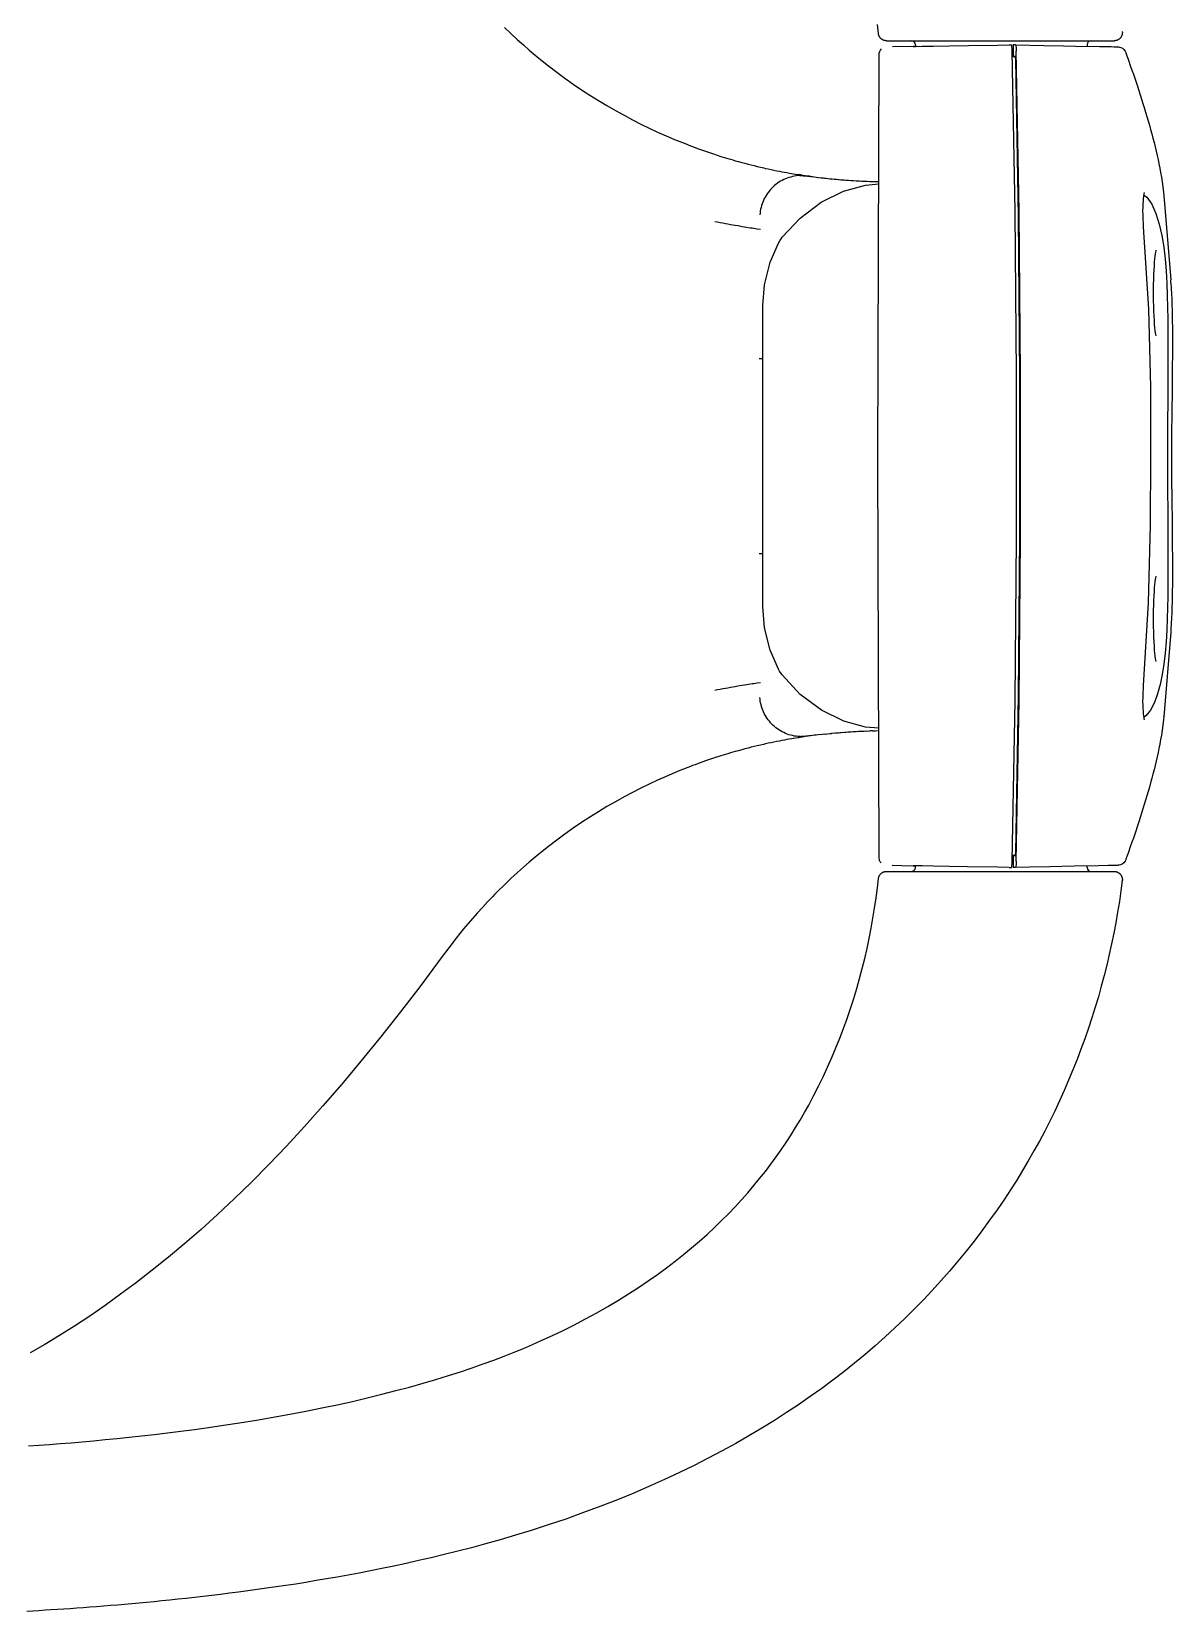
# Model space of a CAD drawing. Header units: millimetres. Extents: x 0 to 181737, y 0 to 59400.
# Drawn here: x 115089.5 to 115229.6, y 31065.6 to 31259.6 of the extents above; entities that cross this region are included whole.
import ezdxf

# ---------------------------------------------------------------- set-up
doc = ezdxf.new("R2010")
doc.units = ezdxf.units.MM
doc.header["$LTSCALE"] = 0.2
doc.layers.add('A_建築（什器）', color=8, linetype='Continuous')

msp = doc.modelspace()

# ---------------------------------------------------------------- linework, layer by layer
at = {"layer": 'A_建築（什器）'}
for p, q in [((115147.58, 31260.13), (115148.39, 31259.37)), ((115148.39, 31259.37), (115149.2, 31258.62)), ((115193.53, 31259.37), (115193.4, 31260.5)), ((115193.53, 31259.32), (115193.53, 31259.37)), ((115193.54, 31259.27), (115193.53, 31259.32)), ((115193.56, 31259.22), (115193.54, 31259.27)), ((115193.57, 31259.17), (115193.56, 31259.22)), ((115193.59, 31259.12), (115193.57, 31259.17)), ((115193.61, 31259.08), (115193.59, 31259.12)), ((115193.63, 31259.03), (115193.61, 31259.08)), ((115193.66, 31258.98), (115193.63, 31259.03)), ((115193.69, 31258.94), (115193.66, 31258.98)), ((115193.72, 31258.9), (115193.69, 31258.94)), ((115193.75, 31258.86), (115193.72, 31258.9)), ((115193.78, 31258.82), (115193.75, 31258.86)), ((115193.82, 31258.78), (115193.78, 31258.82)), ((115193.86, 31258.75), (115193.82, 31258.78)), ((115193.9, 31258.71), (115193.86, 31258.75)), ((115193.94, 31258.68), (115193.9, 31258.71)), ((115223.12, 31258.72), (115223.08, 31258.69)), ((115223.16, 31258.75), (115223.12, 31258.72)), ((115223.2, 31258.79), (115223.16, 31258.75)), ((115223.23, 31258.83), (115223.2, 31258.79)), ((115223.27, 31258.87), (115223.23, 31258.83)), ((115223.3, 31258.91), (115223.27, 31258.87)), ((115223.33, 31258.95), (115223.3, 31258.91)), ((115223.36, 31259), (115223.33, 31258.95)), ((115223.38, 31259.05), (115223.36, 31259)), ((115223.4, 31259.09), (115223.38, 31259.05)), ((115223.42, 31259.14), (115223.4, 31259.09)), ((115223.44, 31259.19), (115223.42, 31259.14)), ((115223.45, 31259.24), (115223.44, 31259.19)), ((115223.47, 31259.29), (115223.45, 31259.24)), ((115223.48, 31259.34), (115223.47, 31259.29)), ((115223.48, 31259.62), (115223.48, 31259.61)), ((115223.48, 31259.61), (115223.49, 31259.55)), ((115223.49, 31259.45), (115223.48, 31259.4)), ((115223.48, 31259.4), (115223.48, 31259.34)), ((115223.49, 31259.55), (115223.49, 31259.5)), ((115223.49, 31259.5), (115223.49, 31259.45)), ((115149.2, 31258.62), (115149.92, 31257.98)), ((115149.92, 31257.98), (115150.64, 31257.35)), ((115150.64, 31257.35), (115151.37, 31256.73)), ((115193.61, 31256.79), (115193.63, 31256.98)), ((115193.61, 31256.55), (115193.61, 31256.79)), ((115193.63, 31256.98), (115193.69, 31257.18)), ((115193.69, 31257.18), (115193.79, 31257.35)), ((115193.79, 31257.35), (115193.91, 31257.49)), ((115193.98, 31258.65), (115193.94, 31258.68)), ((115194.02, 31258.63), (115193.98, 31258.65)), ((115194.07, 31258.6), (115194.02, 31258.63)), ((115194.12, 31258.58), (115194.07, 31258.6)), ((115194.16, 31258.56), (115194.12, 31258.58)), ((115194.21, 31258.54), (115194.16, 31258.56)), ((115194.26, 31258.53), (115194.21, 31258.54)), ((115194.31, 31258.52), (115194.26, 31258.53)), ((115194.36, 31258.51), (115194.31, 31258.52)), ((115194.42, 31258.5), (115194.36, 31258.51)), ((115194.47, 31258.5), (115194.42, 31258.5)), ((115194.52, 31258.49), (115194.47, 31258.5)), ((115194.52, 31258.49), (115222.49, 31258.49)), ((115195.26, 31257.77), (115198.08, 31257.83)), ((115197.82, 31257.81), (115197.81, 31257.81)), ((115197.81, 31257.81), (115198.08, 31257.81)), ((115198.09, 31257.81), (115197.82, 31257.81)), ((115198.08, 31257.99), (115198.08, 31257.81)), ((115198.08, 31257.81), (115198.9, 31257.82)), ((115198.9, 31257.82), (115200.3, 31257.84)), ((115200.3, 31257.84), (115202.2, 31257.87)), ((115202.2, 31257.87), (115204.6, 31257.91)), ((115204.6, 31257.91), (115208.16, 31257.97)), ((115208.16, 31257.97), (115209.57, 31257.99)), ((115209.57, 31257.99), (115209.88, 31257.99)), ((115209.91, 31257.94), (115209.88, 31257.99)), ((115209.93, 31257.78), (115209.91, 31257.94)), ((115209.95, 31257.53), (115209.93, 31257.78)), ((115209.96, 31257.23), (115209.95, 31257.53)), ((115210.31, 31237.53), (115209.96, 31257.23)), ((115210.07, 31257.98), (115210.07, 31256.57)), ((115210.37, 31257.98), (115210.07, 31257.98)), ((115210.37, 31257.98), (115210.41, 31257.89)), ((115210.37, 31257.98), (115213.85, 31257.92)), ((115210.41, 31257.89), (115210.44, 31257.62)), ((115210.44, 31257.62), (115210.46, 31257.22)), ((115210.8, 31237.52), (115210.46, 31257.22)), ((115213.85, 31257.92), (115216.27, 31257.88)), ((115216.27, 31257.88), (115217.74, 31257.85)), ((115217.74, 31257.85), (115220.67, 31257.8)), ((115219.15, 31257.99), (115219.15, 31257.83)), ((115220.67, 31257.8), (115221.52, 31257.78)), ((115221.52, 31257.78), (115222.1, 31257.77)), ((115222.1, 31257.77), (115222.43, 31257.76)), ((115222.43, 31257.76), (115222.69, 31257.75)), ((115222.54, 31258.5), (115222.49, 31258.49)), ((115222.59, 31258.5), (115222.54, 31258.5)), ((115222.64, 31258.51), (115222.59, 31258.5)), ((115222.7, 31258.52), (115222.64, 31258.51)), ((115222.69, 31257.75), (115222.88, 31257.75)), ((115222.75, 31258.53), (115222.7, 31258.52)), ((115222.8, 31258.54), (115222.75, 31258.53)), ((115222.85, 31258.56), (115222.8, 31258.54)), ((115222.9, 31258.58), (115222.85, 31258.56)), ((115222.9, 31257.75), (115222.88, 31257.75)), ((115222.94, 31258.6), (115222.9, 31258.58)), ((115222.9, 31257.75), (115222.93, 31257.74)), ((115222.93, 31257.74), (115222.95, 31257.74)), ((115222.99, 31258.63), (115222.94, 31258.6)), ((115222.95, 31257.74), (115222.98, 31257.74)), ((115222.98, 31257.74), (115223.02, 31257.74)), ((115223.03, 31258.66), (115222.99, 31258.63)), ((115223.02, 31257.74), (115223.13, 31257.72)), ((115223.08, 31258.69), (115223.03, 31258.66)), ((115223.13, 31257.72), (115223.3, 31257.67)), ((115223.3, 31257.67), (115223.49, 31257.57)), ((115223.49, 31257.57), (115223.68, 31257.42)), ((115223.68, 31257.42), (115223.83, 31257.22)), ((115223.83, 31257.22), (115223.9, 31257.06)), ((115223.9, 31257.06), (115223.93, 31257)), ((115223.93, 31257), (115224.05, 31256.65)), ((115151.37, 31256.73), (115151.58, 31256.56)), ((115151.58, 31256.56), (115151.8, 31256.37)), ((115151.8, 31256.37), (115152.02, 31256.2)), ((115152.02, 31256.2), (115153.01, 31255.41)), ((115153.01, 31255.41), (115154.01, 31254.65)), ((115193.53, 31232.47), (115193.61, 31256.56)), ((115210.31, 31256.52), (115209.97, 31256.53)), ((115210.31, 31256.57), (115210.07, 31256.57)), ((115210.31, 31256.57), (115210.33, 31256.52)), ((115210.33, 31256.52), (115210.34, 31256.39)), ((115210.34, 31256.39), (115210.35, 31256.19)), ((115210.35, 31256.19), (115210.69, 31236.89)), ((115224.05, 31256.65), (115224.2, 31256.24)), ((115224.2, 31256.24), (115224.51, 31255.35)), ((115224.51, 31255.35), (115224.67, 31254.89)), ((115224.67, 31254.89), (115224.84, 31254.41)), ((115154.01, 31254.65), (115155.02, 31253.9)), ((115155.02, 31253.9), (115156.04, 31253.18)), ((115156.04, 31253.18), (115157.06, 31252.48)), ((115224.84, 31254.41), (115225.01, 31253.92)), ((115225.01, 31253.92), (115225.18, 31253.41)), ((115225.18, 31253.41), (115225.35, 31252.9)), ((115225.35, 31252.9), (115225.52, 31252.39)), ((115157.06, 31252.48), (115158.09, 31251.81)), ((115158.09, 31251.81), (115159.13, 31251.16)), ((115159.13, 31251.16), (115160.17, 31250.53)), ((115225.52, 31252.39), (115225.68, 31251.86)), ((115225.68, 31251.86), (115225.85, 31251.34)), ((115225.85, 31251.34), (115226.02, 31250.81)), ((115160.17, 31250.53), (115161.22, 31249.93)), ((115161.22, 31249.93), (115162.28, 31249.34)), ((115162.28, 31249.34), (115163.33, 31248.78)), ((115226.02, 31250.81), (115226.18, 31250.28)), ((115226.18, 31250.28), (115226.34, 31249.74)), ((115226.34, 31249.74), (115226.5, 31249.21)), ((115226.5, 31249.21), (115226.66, 31248.67)), ((115163.33, 31248.78), (115164.35, 31248.27)), ((115164.35, 31248.27), (115165.38, 31247.76)), ((115165.38, 31247.76), (115166.41, 31247.28)), ((115166.41, 31247.28), (115167.44, 31246.82)), ((115226.66, 31248.67), (115226.81, 31248.13)), ((115226.81, 31248.13), (115226.96, 31247.6)), ((115226.96, 31247.6), (115227.11, 31247.07)), ((115227.11, 31247.07), (115227.25, 31246.53)), ((115167.44, 31246.82), (115168.47, 31246.38)), ((115168.47, 31246.38), (115169.12, 31246.12)), ((115169.12, 31246.12), (115169.77, 31245.86)), ((115169.77, 31245.86), (115170.43, 31245.6)), ((115170.43, 31245.6), (115170.71, 31245.5)), ((115170.71, 31245.5), (115171, 31245.39)), ((115171, 31245.39), (115171.29, 31245.28)), ((115171.29, 31245.28), (115172.3, 31244.92)), ((115227.25, 31246.53), (115227.38, 31246)), ((115227.38, 31246), (115227.51, 31245.47)), ((115227.51, 31245.47), (115227.64, 31244.95)), ((115172.3, 31244.92), (115173.27, 31244.6)), ((115173.27, 31244.6), (115174.17, 31244.3)), ((115174.17, 31244.3), (115175.02, 31244.04)), ((115175.02, 31244.04), (115175.34, 31243.95)), ((115175.34, 31243.95), (115175.65, 31243.86)), ((115175.65, 31243.86), (115175.95, 31243.77)), ((115175.94, 31243.77), (115176.33, 31243.67)), ((115176.33, 31243.67), (115176.73, 31243.56)), ((115176.73, 31243.56), (115177.13, 31243.45)), ((115177.13, 31243.45), (115177.52, 31243.35)), ((115177.52, 31243.35), (115177.9, 31243.25)), ((115177.9, 31243.25), (115178.28, 31243.16)), ((115227.64, 31244.95), (115227.76, 31244.42)), ((115227.76, 31244.42), (115227.87, 31243.91)), ((115227.87, 31243.91), (115227.98, 31243.38)), ((115227.98, 31243.38), (115228.09, 31242.86)), ((115178.28, 31243.16), (115178.65, 31243.07)), ((115178.65, 31243.07), (115179.03, 31242.98)), ((115179.03, 31242.98), (115179.45, 31242.88)), ((115179.45, 31242.88), (115179.67, 31242.83)), ((115179.66, 31242.83), (115179.99, 31242.76)), ((115179.99, 31242.76), (115180.34, 31242.69)), ((115180.34, 31242.69), (115180.69, 31242.61)), ((115180.69, 31242.61), (115181.03, 31242.54)), ((115181.03, 31242.54), (115181.36, 31242.48)), ((115181.5, 31241.24), (115181.31, 31241.12)), ((115181.36, 31242.48), (115181.68, 31242.42)), ((115181.7, 31241.35), (115181.5, 31241.24)), ((115181.68, 31242.42), (115181.99, 31242.36)), ((115181.9, 31241.45), (115181.7, 31241.35)), ((115182.11, 31241.54), (115181.9, 31241.45)), ((115181.99, 31242.36), (115182.29, 31242.3)), ((115182.32, 31241.63), (115182.11, 31241.54)), ((115182.29, 31242.3), (115182.59, 31242.25)), ((115182.53, 31241.7), (115182.32, 31241.63)), ((115182.75, 31241.76), (115182.53, 31241.7)), ((115182.59, 31242.25), (115182.84, 31242.2)), ((115182.97, 31241.82), (115182.75, 31241.76)), ((115182.84, 31242.2), (115183.1, 31242.16)), ((115183.19, 31241.86), (115182.97, 31241.82)), ((115183.1, 31242.16), (115183.35, 31242.12)), ((115183.42, 31241.9), (115183.19, 31241.86)), ((115183.35, 31242.12), (115183.68, 31242.07)), ((115183.64, 31241.93), (115183.42, 31241.9)), ((115183.87, 31241.94), (115183.64, 31241.93)), ((115183.68, 31242.07), (115183.7, 31242.06)), ((115183.79, 31242.05), (115183.7, 31242.06)), ((115183.95, 31242.02), (115183.79, 31242.05)), ((115183.87, 31241.95), (115183.87, 31241.95)), ((115183.88, 31241.95), (115183.87, 31241.95)), ((115183.87, 31241.95), (115183.88, 31241.95)), ((115183.88, 31241.95), (115183.89, 31241.95)), ((115183.89, 31241.95), (115183.9, 31241.95)), ((115183.9, 31241.95), (115183.92, 31241.95)), ((115183.92, 31241.95), (115183.95, 31241.94)), ((115184.15, 31241.99), (115183.93, 31242.02)), ((115183.95, 31241.94), (115183.98, 31241.94)), ((115183.98, 31241.94), (115184.15, 31241.93)), ((115183.98, 31241.94), (115183.99, 31241.94)), ((115184, 31241.94), (115184, 31241.94)), ((115184.13, 31241.99), (115184.38, 31241.95)), ((115184.15, 31241.93), (115184.3, 31241.92)), ((115184.27, 31241.97), (115184.52, 31241.93)), ((115184.3, 31241.92), (115184.46, 31241.9)), ((115184.41, 31241.95), (115184.68, 31241.91)), ((115184.46, 31241.9), (115184.63, 31241.89)), ((115184.88, 31241.88), (115184.55, 31241.92)), ((115184.63, 31241.89), (115184.81, 31241.87)), ((115184.81, 31241.87), (115185, 31241.85)), ((115185.07, 31241.85), (115184.85, 31241.88)), ((115185, 31241.85), (115185.2, 31241.83)), ((115185.2, 31241.83), (115185.03, 31241.85)), ((115185.2, 31241.83), (115185.42, 31241.81)), ((115185.42, 31241.81), (115185.64, 31241.78)), ((115185.64, 31241.78), (115185.88, 31241.75)), ((115185.88, 31241.75), (115186.12, 31241.72)), ((115186.12, 31241.72), (115186.5, 31241.68)), ((115186.49, 31241.68), (115186.79, 31241.65)), ((115186.68, 31241.66), (115186.98, 31241.62)), ((115186.89, 31241.63), (115187.11, 31241.61)), ((115187.11, 31241.61), (115187.33, 31241.58)), ((115187.33, 31241.58), (115187.56, 31241.56)), ((115187.56, 31241.56), (115187.86, 31241.53)), ((115187.78, 31241.54), (115187.79, 31241.54)), ((115187.83, 31241.53), (115188.18, 31241.5)), ((115188.09, 31241.51), (115188.42, 31241.48)), ((115188.36, 31241.48), (115188.68, 31241.45)), ((115188.64, 31241.46), (115189.03, 31241.42)), ((115188.93, 31241.43), (115189.31, 31241.4)), ((115189.22, 31241.41), (115189.59, 31241.38)), ((115189.52, 31241.39), (115189.87, 31241.36)), ((115189.83, 31241.36), (115190.17, 31241.34)), ((115190.14, 31241.34), (115190.47, 31241.32)), ((115190.46, 31241.32), (115190.87, 31241.3)), ((115190.78, 31241.3), (115191.19, 31241.28)), ((115191.11, 31241.28), (115191.5, 31241.26)), ((115191.44, 31241.27), (115191.82, 31241.25)), ((115191.78, 31241.25), (115192.14, 31241.24)), ((115192.12, 31241.24), (115192.47, 31241.23)), ((115228.09, 31242.86), (115228.19, 31242.32)), ((115228.19, 31242.32), (115228.28, 31241.76)), ((115228.28, 31241.76), (115228.38, 31241.17)), ((115179.62, 31239.31), (115179.51, 31239.11)), ((115179.74, 31239.5), (115179.62, 31239.31)), ((115179.86, 31239.7), (115179.74, 31239.5)), ((115179.99, 31239.88), (115179.86, 31239.7)), ((115180.13, 31240.06), (115179.99, 31239.88)), ((115180.28, 31240.23), (115180.13, 31240.06)), ((115180.43, 31240.4), (115180.28, 31240.23)), ((115180.6, 31240.56), (115180.43, 31240.4)), ((115180.77, 31240.71), (115180.6, 31240.56)), ((115180.94, 31240.85), (115180.77, 31240.71)), ((115181.12, 31240.99), (115180.94, 31240.85)), ((115181.31, 31241.12), (115181.12, 31240.99)), ((115186.51, 31238.68), (115189.24, 31240.02)), ((115189.24, 31240.02), (115191.92, 31240.76)), ((115191.92, 31240.76), (115193.56, 31240.91)), ((115192.47, 31241.23), (115192.91, 31241.21)), ((115192.82, 31241.22), (115193.24, 31241.21)), ((115193.17, 31241.21), (115193.56, 31241.2)), ((115193.53, 31241.2), (115193.56, 31241.2)), ((115226.08, 31239.39), (115226.05, 31239.14)), ((115226.11, 31239.59), (115226.08, 31239.39)), ((115226.1, 31239.58), (115226.51, 31239.28)), ((115226.13, 31239.75), (115226.11, 31239.59)), ((115226.16, 31239.84), (115226.13, 31239.75)), ((115226.17, 31239.88), (115226.16, 31239.84)), ((115226.17, 31239.88), (115226.17, 31239.88)), ((115228.38, 31241.17), (115228.46, 31240.54)), ((115228.46, 31240.54), (115228.54, 31239.86)), ((115228.54, 31239.86), (115228.58, 31239.48)), ((115228.58, 31239.48), (115228.59, 31239.45)), ((115228.58, 31239.48), (115229.44, 31229.12)), ((115178.99, 31237.36), (115178.97, 31237.13)), ((115179.02, 31237.59), (115178.99, 31237.36)), ((115179.06, 31237.81), (115179.02, 31237.59)), ((115179.11, 31238.04), (115179.06, 31237.81)), ((115179.18, 31238.26), (115179.11, 31238.04)), ((115179.25, 31238.47), (115179.18, 31238.26)), ((115179.33, 31238.69), (115179.25, 31238.47)), ((115179.42, 31238.9), (115179.33, 31238.69)), ((115179.51, 31239.11), (115179.42, 31238.9)), ((115183.9, 31236.73), (115186.51, 31238.68)), ((115210.48, 31217.52), (115210.31, 31237.53)), ((115210.98, 31217.52), (115210.8, 31237.52)), ((115225.99, 31238.08), (115225.98, 31237.63)), ((115225.98, 31237.63), (115225.99, 31237.13)), ((115226, 31238.48), (115225.99, 31238.08)), ((115226.03, 31238.83), (115226, 31238.48)), ((115226.05, 31239.14), (115226.03, 31238.83)), ((115226.51, 31239.28), (115227.1, 31238.42)), ((115227.1, 31238.42), (115227.61, 31237.28)), ((115173.76, 31236.21), (115173.43, 31236.28)), ((115174.08, 31236.15), (115173.76, 31236.21)), ((115174.41, 31236.08), (115174.08, 31236.15)), ((115174.73, 31236.03), (115174.41, 31236.08)), ((115175.04, 31235.97), (115174.73, 31236.03)), ((115175.35, 31235.91), (115175.04, 31235.97)), ((115175.66, 31235.86), (115175.35, 31235.91)), ((115175.95, 31235.81), (115175.66, 31235.86)), ((115176.24, 31235.75), (115175.95, 31235.81)), ((115176.52, 31235.71), (115176.24, 31235.75)), ((115176.8, 31235.66), (115176.52, 31235.71)), ((115177.06, 31235.62), (115176.8, 31235.66)), ((115177.31, 31235.58), (115177.06, 31235.62)), ((115177.79, 31235.5), (115177.31, 31235.58)), ((115178.01, 31235.47), (115177.79, 31235.5)), ((115178.22, 31235.44), (115178.01, 31235.47)), ((115178.42, 31235.41), (115178.22, 31235.44)), ((115181.71, 31234.36), (115183.9, 31236.73)), ((115210.69, 31236.89), (115210.86, 31217.31)), ((115225.99, 31237.13), (115226, 31236.59)), ((115226, 31236.59), (115226.03, 31236.02)), ((115226.03, 31236.02), (115226.06, 31235.65)), ((115226.06, 31235.65), (115226.69, 31225.52)), ((115227.61, 31237.28), (115228.02, 31235.96)), ((115228.02, 31235.96), (115228.33, 31234.58)), ((115178.6, 31235.38), (115178.42, 31235.41)), ((115179.03, 31235.32), (115178.6, 31235.38)), ((115180.22, 31231.29), (115181.26, 31233.66)), ((115181.26, 31233.66), (115181.41, 31233.92)), ((115181.41, 31233.92), (115181.57, 31234.17)), ((115181.57, 31234.17), (115181.71, 31234.36)), ((115181.71, 31234.36), (115181.71, 31234.36)), ((115228.33, 31234.58), (115228.57, 31233.16)), ((115193.47, 31207.34), (115193.53, 31232.47)), ((115227.45, 31231.71), (115227.41, 31231.3)), ((115227.49, 31232.05), (115227.45, 31231.71)), ((115227.52, 31232.34), (115227.49, 31232.05)), ((115227.56, 31232.55), (115227.52, 31232.34)), ((115227.59, 31232.7), (115227.56, 31232.55)), ((115227.61, 31232.77), (115227.59, 31232.7)), ((115228.57, 31233.16), (115228.74, 31231.7)), ((115228.74, 31231.7), (115228.87, 31230.21)), ((115179.54, 31228.54), (115180.22, 31231.29)), ((115227.32, 31229.78), (115227.3, 31229.18)), ((115227.35, 31230.34), (115227.32, 31229.78)), ((115227.38, 31230.85), (115227.35, 31230.34)), ((115227.41, 31231.3), (115227.38, 31230.85)), ((115228.87, 31230.21), (115228.95, 31228.71)), ((115179.34, 31225.98), (115179.54, 31228.54)), ((115227.29, 31228.56), (115227.28, 31227.91)), ((115227.28, 31227.91), (115227.28, 31227.24)), ((115227.3, 31229.18), (115227.29, 31228.56)), ((115228.95, 31228.71), (115229.01, 31227.21)), ((115229.46, 31228.71), (115229.44, 31229.12)), ((115229.46, 31228.71), (115229.56, 31226.75)), ((115179.34, 31189.01), (115179.34, 31225.98)), ((115227.28, 31227.24), (115227.29, 31226.57)), ((115227.29, 31226.57), (115227.3, 31225.92)), ((115227.3, 31225.92), (115227.32, 31225.29)), ((115229.01, 31227.21), (115229.04, 31225.76)), ((115229.04, 31225.76), (115229.06, 31224.36)), ((115229.56, 31226.75), (115229.62, 31224.72)), ((115226.69, 31225.52), (115226.93, 31215.96)), ((115227.32, 31225.29), (115227.35, 31224.7)), ((115227.35, 31224.7), (115227.38, 31224.16)), ((115227.38, 31224.16), (115227.41, 31223.68)), ((115229.06, 31224.36), (115229.06, 31223.21)), ((115229.62, 31224.72), (115229.64, 31222.62)), ((115227.41, 31223.68), (115227.45, 31223.26)), ((115227.45, 31223.26), (115227.49, 31222.91)), ((115227.49, 31222.91), (115227.53, 31222.63)), ((115227.53, 31222.63), (115227.56, 31222.42)), ((115227.56, 31222.42), (115227.59, 31222.27)), ((115227.59, 31222.27), (115227.59, 31222.26)), ((115229.06, 31223.21), (115229.06, 31213.31)), ((115229.64, 31222.62), (115229.64, 31220.41)), ((115229.64, 31220.41), (115229.62, 31218.06)), ((115178.87, 31219.49), (115179.34, 31219.49)), ((115229.62, 31218.06), (115229.59, 31215.55)), ((115210.48, 31197.46), (115210.48, 31217.52)), ((115210.86, 31217.31), (115210.86, 31197.68)), ((115210.98, 31197.46), (115210.98, 31217.52)), ((115226.93, 31215.96), (115226.96, 31207.49)), ((115229.59, 31215.55), (115229.56, 31212.91)), ((115229.06, 31213.32), (115229.05, 31212.63)), ((115229.05, 31212.63), (115229.05, 31211.83)), ((115229.06, 31213.32), (115229.06, 31213.32)), ((115229.56, 31212.91), (115229.53, 31210.11)), ((115229.04, 31210.78), (115229.03, 31209.54)), ((115229.05, 31211.83), (115229.04, 31210.78)), ((115229.03, 31209.54), (115229.03, 31208.19)), ((115229.53, 31210.11), (115229.52, 31207.49)), ((115193.53, 31182.22), (115193.47, 31207.34)), ((115226.96, 31207.49), (115226.92, 31199.04)), ((115229.03, 31208.19), (115229.03, 31206.79)), ((115229.03, 31206.79), (115229.03, 31205.44)), ((115229.52, 31207.49), (115229.53, 31204.86)), ((115229.03, 31205.44), (115229.04, 31204.21)), ((115229.53, 31204.86), (115229.56, 31202.06)), ((115229.04, 31204.21), (115229.05, 31203.16)), ((115229.05, 31203.16), (115229.05, 31202.35)), ((115229.05, 31202.35), (115229.06, 31201.67)), ((115229.06, 31201.68), (115229.06, 31191.51)), ((115229.06, 31201.67), (115229.06, 31201.67)), ((115229.56, 31202.06), (115229.59, 31199.42)), ((115226.92, 31199.04), (115226.68, 31189.49)), ((115229.59, 31199.42), (115229.62, 31196.92)), ((115210.31, 31177.46), (115210.48, 31197.46)), ((115210.86, 31197.68), (115210.69, 31178.09)), ((115210.8, 31177.46), (115210.98, 31197.46)), ((115229.62, 31196.92), (115229.64, 31194.56)), ((115179.34, 31195.49), (115178.87, 31195.49)), ((115227.61, 31192.77), (115227.59, 31192.7)), ((115229.64, 31194.56), (115229.64, 31192.36)), ((115227.38, 31190.85), (115227.35, 31190.34)), ((115227.41, 31191.3), (115227.38, 31190.85)), ((115227.45, 31191.71), (115227.41, 31191.3)), ((115227.49, 31192.05), (115227.45, 31191.71)), ((115227.52, 31192.34), (115227.49, 31192.05)), ((115227.56, 31192.55), (115227.52, 31192.34)), ((115227.59, 31192.7), (115227.56, 31192.55)), ((115229.06, 31191.51), (115229.06, 31190.23)), ((115229.64, 31192.36), (115229.62, 31190.26)), ((115179.55, 31186.42), (115179.34, 31189.01)), ((115226.68, 31189.49), (115226.06, 31179.34)), ((115227.3, 31189.18), (115227.29, 31188.56)), ((115227.32, 31189.78), (115227.3, 31189.18)), ((115227.35, 31190.34), (115227.32, 31189.78)), ((115229.04, 31188.9), (115229, 31187.53)), ((115229.06, 31190.23), (115229.04, 31188.9)), ((115229.62, 31190.26), (115229.56, 31188.23)), ((115227.29, 31188.56), (115227.28, 31187.91)), ((115227.28, 31187.91), (115227.28, 31187.24)), ((115227.28, 31187.24), (115227.29, 31186.57)), ((115229, 31187.53), (115228.95, 31186.12)), ((115229.56, 31188.23), (115229.46, 31186.27)), ((115180.23, 31183.67), (115179.55, 31186.42)), ((115227.29, 31186.57), (115227.3, 31185.92)), ((115227.3, 31185.92), (115227.32, 31185.29)), ((115227.32, 31185.29), (115227.35, 31184.7)), ((115229.44, 31185.86), (115228.58, 31175.5)), ((115228.95, 31186.12), (115228.86, 31184.7)), ((115229.46, 31186.27), (115229.44, 31185.85)), ((115181.26, 31181.32), (115180.23, 31183.67)), ((115227.35, 31184.7), (115227.38, 31184.16)), ((115227.38, 31184.16), (115227.41, 31183.68)), ((115227.41, 31183.68), (115227.45, 31183.26)), ((115227.45, 31183.26), (115227.49, 31182.91)), ((115228.74, 31183.31), (115228.58, 31181.96)), ((115228.86, 31184.7), (115228.74, 31183.31)), ((115181.39, 31181.09), (115181.26, 31181.32)), ((115193.61, 31158.42), (115193.53, 31182.22)), ((115227.49, 31182.91), (115227.53, 31182.63)), ((115227.53, 31182.63), (115227.56, 31182.42)), ((115227.56, 31182.42), (115227.59, 31182.27)), ((115227.59, 31182.27), (115227.59, 31182.26)), ((115228.58, 31181.96), (115228.38, 31180.68)), ((115175.95, 31179.18), (115175.66, 31179.13)), ((115176.24, 31179.23), (115175.95, 31179.18)), ((115176.52, 31179.28), (115176.24, 31179.23)), ((115176.8, 31179.33), (115176.52, 31179.28)), ((115177.06, 31179.37), (115176.8, 31179.33)), ((115177.31, 31179.41), (115177.06, 31179.37)), ((115177.56, 31179.45), (115177.31, 31179.41)), ((115178.01, 31179.52), (115177.56, 31179.45)), ((115178.22, 31179.55), (115178.01, 31179.52)), ((115178.42, 31179.58), (115178.22, 31179.55)), ((115178.6, 31179.6), (115178.42, 31179.58)), ((115179.03, 31179.67), (115178.6, 31179.6)), ((115181.57, 31180.82), (115181.39, 31181.09)), ((115181.71, 31180.63), (115181.57, 31180.82)), ((115183.91, 31178.24), (115181.71, 31180.63)), ((115181.71, 31180.63), (115181.71, 31180.63)), ((115226.06, 31179.34), (115226.04, 31178.99)), ((115228.12, 31179.45), (115227.81, 31178.29)), ((115228.38, 31180.68), (115228.12, 31179.45)), ((115173.76, 31178.78), (115173.43, 31178.71)), ((115174.08, 31178.84), (115173.76, 31178.78)), ((115174.41, 31178.9), (115174.08, 31178.84)), ((115174.73, 31178.96), (115174.41, 31178.9)), ((115175.04, 31179.02), (115174.73, 31178.96)), ((115175.35, 31179.08), (115175.04, 31179.02)), ((115175.66, 31179.13), (115175.35, 31179.08)), ((115178.99, 31177.63), (115178.97, 31177.86)), ((115179.02, 31177.4), (115178.99, 31177.63)), ((115179.06, 31177.18), (115179.02, 31177.4)), ((115186.53, 31176.29), (115183.91, 31178.24)), ((115209.96, 31157.75), (115210.31, 31177.46)), ((115210.69, 31178.09), (115210.35, 31158.8)), ((115210.46, 31157.76), (115210.8, 31177.46)), ((115225.99, 31177.87), (115225.98, 31177.37)), ((115225.98, 31177.37), (115225.99, 31176.92)), ((115226, 31178.41), (115225.99, 31177.87)), ((115226.04, 31178.99), (115226, 31178.41)), ((115227.42, 31177.22), (115226.95, 31176.31)), ((115227.81, 31178.29), (115227.42, 31177.22)), ((115179.11, 31176.95), (115179.06, 31177.18)), ((115179.18, 31176.73), (115179.11, 31176.95)), ((115179.25, 31176.51), (115179.18, 31176.73)), ((115179.33, 31176.3), (115179.25, 31176.51)), ((115179.42, 31176.09), (115179.33, 31176.3)), ((115179.51, 31175.88), (115179.42, 31176.09)), ((115179.62, 31175.68), (115179.51, 31175.88)), ((115179.74, 31175.48), (115179.62, 31175.68)), ((115179.86, 31175.29), (115179.74, 31175.48)), ((115179.99, 31175.11), (115179.86, 31175.29)), ((115189.26, 31174.96), (115186.53, 31176.29)), ((115225.99, 31176.92), (115226, 31176.51)), ((115226, 31176.51), (115226.03, 31176.16)), ((115226.03, 31176.16), (115226.05, 31175.86)), ((115226.05, 31175.86), (115226.08, 31175.6)), ((115226.08, 31175.6), (115226.11, 31175.4)), ((115226.43, 31175.63), (115226.11, 31175.4)), ((115226.11, 31175.4), (115226.13, 31175.24)), ((115226.95, 31176.31), (115226.43, 31175.63)), ((115228.58, 31175.5), (115228.55, 31175.14)), ((115228.58, 31175.5), (115228.59, 31175.54)), ((115180.13, 31174.93), (115179.99, 31175.11)), ((115180.28, 31174.75), (115180.13, 31174.93)), ((115180.43, 31174.59), (115180.28, 31174.75)), ((115180.6, 31174.43), (115180.43, 31174.59)), ((115180.77, 31174.28), (115180.6, 31174.43)), ((115180.94, 31174.13), (115180.77, 31174.28)), ((115181.12, 31174), (115180.94, 31174.13)), ((115181.31, 31173.87), (115181.12, 31174)), ((115181.5, 31173.75), (115181.31, 31173.87)), ((115181.7, 31173.64), (115181.5, 31173.75)), ((115181.9, 31173.54), (115181.7, 31173.64)), ((115182.11, 31173.44), (115181.9, 31173.54)), ((115182.32, 31173.36), (115182.11, 31173.44)), ((115182.53, 31173.29), (115182.32, 31173.36)), ((115186.89, 31173.35), (115186.37, 31173.29)), ((115186.73, 31173.34), (115187.11, 31173.38)), ((115187.04, 31173.37), (115187.56, 31173.43)), ((115187.56, 31173.43), (115187.78, 31173.45)), ((115188.09, 31173.48), (115187.78, 31173.45)), ((115187.79, 31173.45), (115187.78, 31173.45)), ((115187.94, 31173.46), (115188.36, 31173.51)), ((115188.26, 31173.5), (115188.64, 31173.53)), ((115188.51, 31173.52), (115188.93, 31173.55)), ((115188.77, 31173.54), (115189.22, 31173.58)), ((115189.12, 31173.57), (115189.52, 31173.6)), ((115191.94, 31174.23), (115189.26, 31174.96)), ((115189.4, 31173.59), (115189.83, 31173.62)), ((115189.78, 31173.62), (115190.14, 31173.65)), ((115190.07, 31173.64), (115190.46, 31173.67)), ((115190.37, 31173.66), (115190.78, 31173.69)), ((115190.77, 31173.68), (115191.11, 31173.7)), ((115191.08, 31173.7), (115191.44, 31173.72)), ((115191.4, 31173.72), (115191.78, 31173.73)), ((115191.71, 31173.73), (115192.12, 31173.75)), ((115193.56, 31174.07), (115191.94, 31174.23)), ((115192.04, 31173.74), (115192.47, 31173.76)), ((115192.82, 31173.77), (115192.47, 31173.76)), ((115192.8, 31173.77), (115193.17, 31173.78)), ((115193.13, 31173.78), (115193.56, 31173.79)), ((115226.13, 31175.24), (115226.16, 31175.14)), ((115226.16, 31175.14), (115226.16, 31175.13)), ((115228.38, 31173.83), (115228.29, 31173.24)), ((115228.46, 31174.46), (115228.38, 31173.83)), ((115228.55, 31175.14), (115228.46, 31174.46)), ((115176.73, 31171.43), (115176.33, 31171.32)), ((115177.13, 31171.54), (115176.73, 31171.43)), ((115177.52, 31171.64), (115177.13, 31171.54)), ((115177.9, 31171.74), (115177.52, 31171.64)), ((115178.28, 31171.83), (115177.9, 31171.74)), ((115178.65, 31171.92), (115178.28, 31171.83)), ((115179.03, 31172.01), (115178.65, 31171.92)), ((115179.42, 31172.1), (115179.03, 31172.01)), ((115179.67, 31172.16), (115179.41, 31172.1)), ((115179.99, 31172.23), (115179.66, 31172.15)), ((115180.34, 31172.3), (115179.99, 31172.23)), ((115180.69, 31172.37), (115180.34, 31172.3)), ((115181.03, 31172.44), (115180.69, 31172.37)), ((115181.36, 31172.51), (115181.03, 31172.44)), ((115181.68, 31172.57), (115181.36, 31172.51)), ((115181.99, 31172.63), (115181.68, 31172.57)), ((115182.29, 31172.68), (115181.99, 31172.63)), ((115182.57, 31172.74), (115182.29, 31172.68)), ((115182.75, 31173.22), (115182.53, 31173.29)), ((115182.84, 31172.78), (115182.57, 31172.74)), ((115182.97, 31173.17), (115182.75, 31173.22)), ((115183.1, 31172.83), (115182.84, 31172.78)), ((115183.19, 31173.12), (115182.97, 31173.17)), ((115183.35, 31172.87), (115183.1, 31172.83)), ((115183.42, 31173.09), (115183.19, 31173.12)), ((115183.68, 31172.92), (115183.35, 31172.87)), ((115183.64, 31173.06), (115183.42, 31173.09)), ((115183.87, 31173.05), (115183.64, 31173.06)), ((115183.7, 31172.92), (115183.68, 31172.92)), ((115183.79, 31172.94), (115183.7, 31172.92)), ((115183.93, 31172.96), (115183.79, 31172.94)), ((115183.87, 31173.03), (115183.87, 31173.03)), ((115183.88, 31173.03), (115183.87, 31173.03)), ((115183.89, 31173.04), (115183.88, 31173.03)), ((115183.9, 31173.04), (115183.89, 31173.04)), ((115183.92, 31173.04), (115183.9, 31173.04)), ((115183.95, 31173.04), (115183.92, 31173.04)), ((115184.15, 31173), (115183.93, 31172.96)), ((115183.98, 31173.05), (115183.95, 31173.04)), ((115184.15, 31173.06), (115183.98, 31173.05)), ((115183.99, 31173.05), (115183.98, 31173.05)), ((115184, 31173.05), (115184, 31173.05)), ((115184.41, 31173.04), (115184.13, 31173)), ((115184.3, 31173.07), (115184.15, 31173.06)), ((115184.46, 31173.08), (115184.3, 31173.07)), ((115184.55, 31173.06), (115184.38, 31173.04)), ((115184.63, 31173.1), (115184.46, 31173.08)), ((115184.71, 31173.09), (115184.52, 31173.06)), ((115184.81, 31173.12), (115184.63, 31173.1)), ((115184.88, 31173.11), (115184.68, 31173.08)), ((115185, 31173.14), (115184.81, 31173.12)), ((115185.07, 31173.14), (115184.85, 31173.11)), ((115185.2, 31173.16), (115185, 31173.14)), ((115185.2, 31173.16), (115185.03, 31173.13)), ((115185.42, 31173.18), (115185.2, 31173.16)), ((115185.64, 31173.21), (115185.42, 31173.18)), ((115185.88, 31173.23), (115185.64, 31173.21)), ((115186.12, 31173.26), (115185.88, 31173.23)), ((115186.5, 31173.31), (115186.12, 31173.26)), ((115227.98, 31171.61), (115227.88, 31171.09)), ((115228.09, 31172.14), (115227.98, 31171.61)), ((115228.19, 31172.68), (115228.09, 31172.14)), ((115228.29, 31173.24), (115228.19, 31172.68)), ((115170.71, 31169.49), (115170.43, 31169.38)), ((115171, 31169.6), (115170.71, 31169.49)), ((115171.29, 31169.7), (115171, 31169.6)), ((115172.3, 31170.07), (115171.29, 31169.7)), ((115173.27, 31170.39), (115172.3, 31170.07)), ((115174.17, 31170.68), (115173.27, 31170.39)), ((115175.02, 31170.94), (115174.17, 31170.68)), ((115175.34, 31171.04), (115175.02, 31170.94)), ((115175.65, 31171.13), (115175.34, 31171.04)), ((115175.95, 31171.22), (115175.65, 31171.13)), ((115176.33, 31171.32), (115175.94, 31171.21)), ((115227.51, 31169.52), (115227.38, 31168.99)), ((115227.64, 31170.05), (115227.51, 31169.52)), ((115227.76, 31170.57), (115227.64, 31170.05)), ((115227.88, 31171.09), (115227.76, 31170.57)), ((115166.41, 31167.71), (115165.38, 31167.22)), ((115167.44, 31168.17), (115166.41, 31167.71)), ((115168.47, 31168.61), (115167.44, 31168.17)), ((115169.12, 31168.87), (115168.47, 31168.61)), ((115169.77, 31169.13), (115169.12, 31168.87)), ((115170.43, 31169.38), (115169.77, 31169.13)), ((115227.11, 31167.93), (115226.96, 31167.39)), ((115227.25, 31168.46), (115227.11, 31167.93)), ((115227.38, 31168.99), (115227.25, 31168.46)), ((115162.28, 31165.64), (115161.22, 31165.06)), ((115163.33, 31166.2), (115162.28, 31165.64)), ((115164.35, 31166.72), (115163.33, 31166.2)), ((115165.38, 31167.22), (115164.35, 31166.72)), ((115226.5, 31165.79), (115226.35, 31165.25)), ((115226.66, 31166.32), (115226.5, 31165.79)), ((115226.81, 31166.86), (115226.66, 31166.32)), ((115226.96, 31167.39), (115226.81, 31166.86)), ((115159.13, 31163.83), (115158.09, 31163.18)), ((115160.17, 31164.45), (115159.13, 31163.83)), ((115161.22, 31165.06), (115160.17, 31164.45)), ((115225.85, 31163.65), (115225.68, 31163.13)), ((115226.02, 31164.18), (115225.85, 31163.65)), ((115226.18, 31164.71), (115226.02, 31164.18)), ((115226.35, 31165.25), (115226.18, 31164.71)), ((115156.04, 31161.81), (115155.02, 31161.09)), ((115157.06, 31162.5), (115156.04, 31161.81)), ((115158.09, 31163.18), (115157.06, 31162.5)), ((115225.35, 31162.09), (115225.18, 31161.57)), ((115225.52, 31162.6), (115225.35, 31162.09)), ((115225.68, 31163.13), (115225.52, 31162.6)), ((115154.01, 31160.34), (115153.01, 31159.57)), ((115155.02, 31161.09), (115154.01, 31160.34)), ((115224.67, 31160.1), (115224.51, 31159.63)), ((115224.84, 31160.58), (115224.67, 31160.1)), ((115225.01, 31161.07), (115224.84, 31160.58)), ((115225.18, 31161.57), (115225.01, 31161.07)), ((115151.37, 31158.25), (115150.64, 31157.64)), ((115151.58, 31158.43), (115151.37, 31158.25)), ((115151.8, 31158.61), (115151.58, 31158.43)), ((115152.02, 31158.79), (115151.8, 31158.61)), ((115153.01, 31159.57), (115152.02, 31158.79)), ((115193.61, 31158.2), (115193.61, 31158.43)), ((115193.61, 31158.13), (115193.61, 31158.2)), ((115193.64, 31157.97), (115193.61, 31158.13)), ((115193.68, 31157.82), (115193.64, 31157.97)), ((115210.31, 31158.47), (115209.97, 31158.45)), ((115210.07, 31158.41), (115210.07, 31157)), ((115210.31, 31158.41), (115210.07, 31158.41)), ((115210.33, 31158.46), (115210.31, 31158.41)), ((115210.34, 31158.6), (115210.33, 31158.46)), ((115210.35, 31158.8), (115210.34, 31158.6)), ((115223.9, 31157.93), (115223.82, 31157.76)), ((115223.93, 31157.99), (115223.9, 31157.93)), ((115224.05, 31158.33), (115223.93, 31157.99)), ((115224.2, 31158.74), (115224.05, 31158.33)), ((115224.51, 31159.63), (115224.2, 31158.74)), ((115149.2, 31156.37), (115148.39, 31155.62)), ((115149.92, 31157.01), (115149.2, 31156.37)), ((115150.64, 31157.64), (115149.92, 31157.01)), ((115193.59, 31155.86), (115193.61, 31155.91)), ((115193.61, 31155.91), (115193.63, 31155.96)), ((115193.63, 31155.96), (115193.66, 31156)), ((115193.66, 31156), (115193.69, 31156.05)), ((115193.76, 31157.69), (115193.68, 31157.82)), ((115193.69, 31156.05), (115193.72, 31156.09)), ((115193.72, 31156.09), (115193.75, 31156.13)), ((115193.75, 31156.13), (115193.78, 31156.17)), ((115193.85, 31157.56), (115193.76, 31157.69)), ((115193.78, 31156.17), (115193.82, 31156.21)), ((115193.82, 31156.21), (115193.86, 31156.24)), ((115193.86, 31156.24), (115193.9, 31156.27)), ((115193.9, 31156.27), (115193.94, 31156.31)), ((115193.94, 31156.31), (115193.98, 31156.33)), ((115193.98, 31156.33), (115194.02, 31156.36)), ((115194.02, 31156.36), (115194.07, 31156.39)), ((115194.07, 31156.39), (115194.12, 31156.41)), ((115194.12, 31156.41), (115194.16, 31156.43)), ((115194.16, 31156.43), (115194.21, 31156.44)), ((115194.21, 31156.44), (115194.26, 31156.46)), ((115194.26, 31156.46), (115194.31, 31156.47)), ((115194.31, 31156.47), (115194.36, 31156.48)), ((115194.36, 31156.48), (115194.42, 31156.49)), ((115194.42, 31156.49), (115194.47, 31156.49)), ((115194.47, 31156.49), (115194.52, 31156.49)), ((115194.52, 31156.49), (115222.49, 31156.49)), ((115196.4, 31157.19), (115195.22, 31157.22)), ((115197.88, 31157.16), (115196.4, 31157.19)), ((115197.81, 31157.18), (115197.82, 31157.18)), ((115198.08, 31157.18), (115197.81, 31157.18)), ((115197.82, 31157.18), (115198.09, 31157.17)), ((115198.08, 31157.16), (115197.88, 31157.16)), ((115198.08, 31156.99), (115198.08, 31157.18)), ((115198.9, 31157.17), (115198.08, 31157.18)), ((115200.3, 31157.15), (115198.9, 31157.17)), ((115202.2, 31157.12), (115200.3, 31157.15)), ((115204.46, 31157.08), (115202.2, 31157.12)), ((115208.16, 31157.02), (115204.46, 31157.08)), ((115209.57, 31156.99), (115208.16, 31157.02)), ((115209.57, 31156.99), (115209.88, 31156.99)), ((115209.88, 31156.99), (115209.91, 31157.05)), ((115209.91, 31157.05), (115209.93, 31157.21)), ((115209.93, 31157.21), (115209.95, 31157.45)), ((115209.95, 31157.45), (115209.96, 31157.75)), ((115210.37, 31157), (115210.07, 31157)), ((115210.41, 31157.1), (115210.37, 31157)), ((115212.1, 31157.03), (115210.37, 31157)), ((115210.44, 31157.37), (115210.41, 31157.1)), ((115210.46, 31157.76), (115210.44, 31157.37)), ((115214.58, 31157.08), (115212.1, 31157.03)), ((115217.59, 31157.13), (115214.58, 31157.08)), ((115220.51, 31157.19), (115217.59, 31157.13)), ((115219.15, 31156.99), (115219.15, 31157.16)), ((115221.73, 31157.21), (115220.51, 31157.19)), ((115222.3, 31157.23), (115221.73, 31157.21)), ((115222.51, 31157.23), (115222.3, 31157.23)), ((115222.49, 31156.49), (115222.54, 31156.49)), ((115222.66, 31157.23), (115222.51, 31157.23)), ((115222.54, 31156.49), (115222.59, 31156.49)), ((115222.59, 31156.49), (115222.64, 31156.48)), ((115222.64, 31156.48), (115222.7, 31156.47)), ((115222.78, 31157.24), (115222.66, 31157.23)), ((115222.7, 31156.47), (115222.75, 31156.46)), ((115222.75, 31156.46), (115222.8, 31156.44)), ((115222.88, 31157.24), (115222.78, 31157.24)), ((115222.8, 31156.44), (115222.85, 31156.43)), ((115222.85, 31156.43), (115222.9, 31156.4)), ((115222.9, 31157.24), (115222.88, 31157.24)), ((115222.93, 31157.24), (115222.9, 31157.24)), ((115222.9, 31156.4), (115222.94, 31156.38)), ((115222.95, 31157.24), (115222.93, 31157.24)), ((115222.94, 31156.38), (115222.99, 31156.36)), ((115222.98, 31157.25), (115222.95, 31157.24)), ((115223.01, 31157.25), (115222.98, 31157.25)), ((115222.99, 31156.36), (115223.03, 31156.33)), ((115223.1, 31157.26), (115223.01, 31157.25)), ((115223.03, 31156.33), (115223.08, 31156.3)), ((115223.08, 31156.3), (115223.12, 31156.27)), ((115223.28, 31157.31), (115223.1, 31157.26)), ((115223.12, 31156.27), (115223.16, 31156.23)), ((115223.16, 31156.23), (115223.2, 31156.2)), ((115223.2, 31156.2), (115223.23, 31156.16)), ((115223.23, 31156.16), (115223.27, 31156.12)), ((115223.27, 31156.12), (115223.3, 31156.08)), ((115223.48, 31157.4), (115223.28, 31157.31)), ((115223.3, 31156.08), (115223.33, 31156.03)), ((115223.33, 31156.03), (115223.36, 31155.99)), ((115223.36, 31155.99), (115223.38, 31155.94)), ((115223.38, 31155.94), (115223.4, 31155.89)), ((115223.4, 31155.89), (115223.42, 31155.84)), ((115223.67, 31157.56), (115223.48, 31157.4)), ((115223.82, 31157.76), (115223.67, 31157.56)), ((115146.8, 31154.08), (115146.59, 31153.87)), ((115147.58, 31154.85), (115146.8, 31154.08)), ((115148.39, 31155.62), (115147.58, 31154.85)), ((115193.24, 31153.24), (115193.4, 31154.48)), ((115193.4, 31154.48), (115193.53, 31155.61)), ((115193.53, 31155.66), (115193.54, 31155.71)), ((115193.53, 31155.61), (115193.53, 31155.66)), ((115193.54, 31155.71), (115193.56, 31155.76)), ((115193.56, 31155.76), (115193.57, 31155.81)), ((115193.57, 31155.81), (115193.59, 31155.86)), ((115223.31, 31154.1), (115223.12, 31152.8)), ((115223.48, 31155.37), (115223.31, 31154.1)), ((115223.42, 31155.84), (115223.44, 31155.8)), ((115223.44, 31155.8), (115223.46, 31155.74)), ((115223.46, 31155.74), (115223.47, 31155.69)), ((115223.47, 31155.69), (115223.48, 31155.64)), ((115223.48, 31155.64), (115223.48, 31155.59)), ((115223.48, 31155.59), (115223.49, 31155.54)), ((115223.49, 31155.43), (115223.48, 31155.38)), ((115223.48, 31155.38), (115223.48, 31155.37)), ((115223.49, 31155.54), (115223.49, 31155.48)), ((115223.49, 31155.48), (115223.49, 31155.43)), ((115144.88, 31152.08), (115144.26, 31151.39)), ((115145.52, 31152.76), (115144.88, 31152.08)), ((115146.16, 31153.43), (115145.52, 31152.76)), ((115146.37, 31153.65), (115146.16, 31153.43)), ((115146.59, 31153.87), (115146.37, 31153.65)), ((115193.06, 31152), (115193.24, 31153.24)), ((115223.12, 31152.8), (115222.91, 31151.5)), ((115143.43, 31150.45), (115142.57, 31149.43)), ((115144.26, 31151.39), (115143.43, 31150.45)), ((115192.63, 31149.51), (115192.86, 31150.75)), ((115192.86, 31150.75), (115193.06, 31152)), ((115222.68, 31150.2), (115222.43, 31148.9)), ((115222.91, 31151.5), (115222.68, 31150.2)), ((115141.68, 31148.32), (115140.76, 31147.13)), ((115142.57, 31149.43), (115141.68, 31148.32)), ((115192.13, 31147.04), (115192.39, 31148.27)), ((115192.39, 31148.27), (115192.63, 31149.51)), ((115222.43, 31148.9), (115222.16, 31147.6)), ((115140.76, 31147.13), (115139.83, 31145.88)), ((115191.84, 31145.8), (115192.13, 31147.04)), ((115221.88, 31146.3), (115221.57, 31145)), ((115222.16, 31147.6), (115221.88, 31146.3)), ((115139.83, 31145.88), (115137.31, 31142.5)), ((115191.21, 31143.33), (115191.54, 31144.57)), ((115191.54, 31144.57), (115191.84, 31145.8)), ((115221.57, 31145), (115221.25, 31143.7)), ((115137.31, 31142.5), (115134.82, 31139.25)), ((115190.86, 31142.11), (115191.21, 31143.33)), ((115220.9, 31142.4), (115220.54, 31141.11)), ((115221.25, 31143.7), (115220.9, 31142.4)), ((115190.1, 31139.66), (115190.49, 31140.88)), ((115190.49, 31140.88), (115190.86, 31142.11)), ((115220.54, 31141.11), (115220.15, 31139.82)), ((115134.82, 31139.25), (115132.37, 31136.14)), ((115189.24, 31137.23), (115189.68, 31138.44)), ((115189.68, 31138.44), (115190.1, 31139.66)), ((115219.75, 31138.53), (115219.32, 31137.24)), ((115220.15, 31139.82), (115219.75, 31138.53)), ((115188.78, 31136.03), (115189.24, 31137.23)), ((115219.32, 31137.24), (115218.88, 31135.95)), ((115132.37, 31136.14), (115129.97, 31133.18)), ((115187.8, 31133.63), (115188.3, 31134.83)), ((115188.3, 31134.83), (115188.78, 31136.03)), ((115218.41, 31134.67), (115217.92, 31133.39)), ((115218.88, 31135.95), (115218.41, 31134.67)), ((115129.97, 31133.18), (115127.61, 31130.37)), ((115187.27, 31132.45), (115187.8, 31133.63)), ((115217.92, 31133.39), (115217.42, 31132.12)), ((115186.16, 31130.11), (115186.73, 31131.27)), ((115186.73, 31131.27), (115187.27, 31132.45)), ((115216.89, 31130.85), (115216.34, 31129.59)), ((115217.42, 31132.12), (115216.89, 31130.85)), ((115127.61, 31130.37), (115125.3, 31127.7)), ((115184.96, 31127.81), (115185.57, 31128.95)), ((115185.57, 31128.95), (115186.16, 31130.11)), ((115216.34, 31129.59), (115215.77, 31128.33)), ((115125.3, 31127.7), (115123.04, 31125.17)), ((115183.91, 31125.97), (115184.45, 31126.89)), ((115184.45, 31126.89), (115184.96, 31127.81)), ((115215.19, 31127.08), (115214.58, 31125.84)), ((115215.77, 31128.33), (115215.19, 31127.08)), ((115123.04, 31125.17), (115120.82, 31122.77)), ((115182.79, 31124.14), (115183.36, 31125.05)), ((115183.36, 31125.05), (115183.91, 31125.97)), ((115214.58, 31125.84), (115213.95, 31124.61)), ((115181.59, 31122.33), (115182.2, 31123.23)), ((115182.2, 31123.23), (115182.79, 31124.14)), ((115213.3, 31123.39), (115212.63, 31122.17)), ((115213.95, 31124.61), (115213.3, 31123.39)), ((115120.82, 31122.77), (115118.65, 31120.5)), ((115180.31, 31120.55), (115180.96, 31121.44)), ((115180.96, 31121.44), (115181.59, 31122.33)), ((115212.63, 31122.17), (115211.94, 31120.96)), ((115118.65, 31120.5), (115116.52, 31118.36)), ((115178.94, 31118.79), (115179.64, 31119.67)), ((115179.64, 31119.67), (115180.31, 31120.55)), ((115211.24, 31119.77), (115210.51, 31118.59)), ((115211.94, 31120.96), (115211.24, 31119.77)), ((115116.52, 31118.36), (115114.42, 31116.32)), ((115177.48, 31117.05), (115178.22, 31117.92)), ((115178.22, 31117.92), (115178.94, 31118.79)), ((115209.76, 31117.41), (115209, 31116.27)), ((115210.51, 31118.59), (115209.76, 31117.41)), ((115114.42, 31116.32), (115112.36, 31114.39)), ((115175.1, 31114.47), (115175.92, 31115.32)), ((115175.92, 31115.32), (115176.72, 31116.18)), ((115176.72, 31116.18), (115177.48, 31117.05)), ((115209, 31116.27), (115208.11, 31114.96)), ((115112.36, 31114.39), (115110.33, 31112.55)), ((115173.38, 31112.77), (115174.26, 31113.62)), ((115174.26, 31113.62), (115175.1, 31114.47)), ((115207.19, 31113.66), (115206.24, 31112.37)), ((115208.11, 31114.96), (115207.19, 31113.66)), ((115110.33, 31112.55), (115108.32, 31110.8)), ((115171.55, 31111.1), (115172.48, 31111.93)), ((115172.48, 31111.93), (115173.38, 31112.77)), ((115206.24, 31112.37), (115205.28, 31111.11)), ((115108.32, 31110.8), (115106.32, 31109.13)), ((115168.55, 31108.63), (115169.58, 31109.44)), ((115169.58, 31109.44), (115170.58, 31110.27)), ((115170.58, 31110.27), (115171.55, 31111.1)), ((115204.29, 31109.86), (115203.28, 31108.63)), ((115205.28, 31111.11), (115204.29, 31109.86)), ((115104.34, 31107.53), (115102.39, 31106.01)), ((115106.32, 31109.13), (115104.34, 31107.53)), ((115166.38, 31107.01), (115167.49, 31107.81)), ((115167.49, 31107.81), (115168.55, 31108.63)), ((115202.25, 31107.41), (115201.19, 31106.21)), ((115203.28, 31108.63), (115202.25, 31107.41)), ((115102.39, 31106.01), (115100.45, 31104.57)), ((115164.07, 31105.41), (115165.25, 31106.21)), ((115165.25, 31106.21), (115166.38, 31107.01)), ((115201.19, 31106.21), (115200.11, 31105.03)), ((115100.45, 31104.57), (115098.54, 31103.19)), ((115160.3, 31103.07), (115161.6, 31103.84)), ((115161.6, 31103.84), (115162.85, 31104.62)), ((115162.85, 31104.62), (115164.07, 31105.41)), ((115199.01, 31103.86), (115197.89, 31102.71)), ((115200.11, 31105.03), (115199.01, 31103.86)), ((115096.65, 31101.89), (115094.79, 31100.66)), ((115098.54, 31103.19), (115096.65, 31101.89)), ((115157.56, 31101.55), (115158.95, 31102.31)), ((115158.95, 31102.31), (115160.3, 31103.07)), ((115196.74, 31101.57), (115195.56, 31100.45)), ((115197.89, 31102.71), (115196.74, 31101.57)), ((115094.79, 31100.66), (115092.95, 31099.5)), ((115153.13, 31099.34), (115154.65, 31100.06)), ((115154.65, 31100.06), (115156.13, 31100.8)), ((115156.13, 31100.8), (115157.56, 31101.55)), ((115195.56, 31100.45), (115194.36, 31099.35)), ((115091.14, 31098.4), (115089.35, 31097.37)), ((115092.95, 31099.5), (115091.14, 31098.4)), ((115148.78, 31097.46), (115149.94, 31097.93)), ((115149.94, 31097.93), (115151.05, 31098.41)), ((115151.05, 31098.41), (115152.12, 31098.88)), ((115152.12, 31098.88), (115153.13, 31099.34)), ((115153.13, 31099.34), (115153.13, 31099.34)), ((115193.13, 31098.26), (115191.88, 31097.18)), ((115194.36, 31099.35), (115193.13, 31098.26)), ((115143.61, 31095.55), (115144.98, 31096.02)), ((115144.98, 31096.02), (115146.3, 31096.5)), ((115146.3, 31096.5), (115147.57, 31096.98)), ((115147.57, 31096.98), (115148.78, 31097.46)), ((115190.6, 31096.12), (115189.28, 31095.07)), ((115191.88, 31097.18), (115190.6, 31096.12)), ((115137.59, 31093.65), (115139.17, 31094.12)), ((115139.17, 31094.12), (115140.71, 31094.59)), ((115140.71, 31094.59), (115142.19, 31095.07)), ((115142.19, 31095.07), (115143.61, 31095.55)), ((115187.94, 31094.04), (115186.57, 31093.02)), ((115189.28, 31095.07), (115187.94, 31094.04)), ((115130.75, 31091.86), (115132.53, 31092.3)), ((115132.53, 31092.3), (115134.26, 31092.74)), ((115134.26, 31092.74), (115135.95, 31093.19)), ((115135.95, 31093.19), (115137.59, 31093.65)), ((115185.16, 31092.01), (115183.72, 31091.02)), ((115186.57, 31093.02), (115185.16, 31092.01)), ((115121.22, 31089.85), (115123.2, 31090.23)), ((115123.2, 31090.23), (115125.15, 31090.62)), ((115125.15, 31090.62), (115127.05, 31091.02)), ((115127.05, 31091.02), (115128.92, 31091.43)), ((115128.92, 31091.43), (115130.75, 31091.86)), ((115182.25, 31090.04), (115180.75, 31089.07)), ((115183.72, 31091.02), (115182.25, 31090.04)), ((115109.51, 31087.99), (115111.26, 31088.23)), ((115111.26, 31088.23), (115113.1, 31088.49)), ((115113.1, 31088.49), (115115.06, 31088.79)), ((115115.06, 31088.79), (115117.12, 31089.13)), ((115117.12, 31089.13), (115119.19, 31089.48)), ((115119.19, 31089.48), (115121.22, 31089.85)), ((115179.2, 31088.12), (115177.62, 31087.18)), ((115180.75, 31089.07), (115179.2, 31088.12)), ((115090.41, 31086.04), (115091.71, 31086.13)), ((115091.71, 31086.13), (115093.03, 31086.24)), ((115093.03, 31086.24), (115094.37, 31086.35)), ((115094.37, 31086.35), (115095.73, 31086.47)), ((115095.73, 31086.47), (115097.13, 31086.59)), ((115097.13, 31086.59), (115098.55, 31086.73)), ((115098.55, 31086.73), (115100.01, 31086.87)), ((115100.01, 31086.87), (115101.5, 31087.02)), ((115101.5, 31087.02), (115103.02, 31087.19)), ((115103.02, 31087.19), (115104.59, 31087.37)), ((115104.59, 31087.37), (115106.19, 31087.56)), ((115106.19, 31087.56), (115107.83, 31087.76)), ((115107.83, 31087.76), (115109.51, 31087.99)), ((115176, 31086.25), (115174.34, 31085.34)), ((115177.62, 31087.18), (115176, 31086.25)), ((115089.13, 31085.95), (115090.41, 31086.04)), ((115172.63, 31084.44), (115170.89, 31083.55)), ((115174.34, 31085.34), (115172.63, 31084.44)), ((115169.1, 31082.68), (115167.27, 31081.83)), ((115170.89, 31083.55), (115169.1, 31082.68)), ((115165.42, 31081), (115163.47, 31080.16)), ((115167.27, 31081.83), (115165.42, 31081)), ((115159.43, 31078.55), (115157.32, 31077.76)), ((115161.47, 31079.35), (115159.43, 31078.55)), ((115163.47, 31080.16), (115161.47, 31079.35)), ((115155.14, 31076.98), (115152.95, 31076.25)), ((115157.32, 31077.76), (115155.14, 31076.98)), ((115147.08, 31074.44), (115145.28, 31073.93)), ((115148.94, 31074.98), (115147.08, 31074.44)), ((115150.88, 31075.58), (115148.94, 31074.98)), ((115152.95, 31076.25), (115150.88, 31075.58)), ((115140.2, 31072.61), (115138.6, 31072.23)), ((115141.85, 31073.02), (115140.2, 31072.61)), ((115143.54, 31073.46), (115141.85, 31073.02)), ((115145.28, 31073.93), (115143.54, 31073.46)), ((115131.13, 31070.62), (115129.74, 31070.35)), ((115132.55, 31070.9), (115131.13, 31070.62)), ((115134.01, 31071.2), (115132.55, 31070.9)), ((115135.5, 31071.52), (115134.01, 31071.2)), ((115137.03, 31071.87), (115135.5, 31071.52)), ((115138.6, 31072.23), (115137.03, 31071.87)), ((115119.55, 31068.64), (115118.37, 31068.47)), ((115120.74, 31068.82), (115119.55, 31068.64)), ((115121.96, 31069), (115120.74, 31068.82)), ((115123.2, 31069.2), (115121.96, 31069)), ((115124.46, 31069.41), (115123.2, 31069.2)), ((115125.74, 31069.62), (115124.46, 31069.41)), ((115127.05, 31069.85), (115125.74, 31069.62)), ((115128.38, 31070.09), (115127.05, 31069.85)), ((115129.74, 31070.35), (115128.38, 31070.09)), ((115102.71, 31066.65), (115101.81, 31066.57)), ((115103.63, 31066.74), (115102.71, 31066.65)), ((115104.57, 31066.83), (115103.63, 31066.74)), ((115105.52, 31066.92), (115104.57, 31066.83)), ((115106.49, 31067.02), (115105.52, 31066.92)), ((115107.48, 31067.12), (115106.49, 31067.02)), ((115108.49, 31067.23), (115107.48, 31067.12)), ((115109.52, 31067.35), (115108.49, 31067.23)), ((115110.57, 31067.47), (115109.52, 31067.35)), ((115111.64, 31067.59), (115110.57, 31067.47)), ((115112.72, 31067.72), (115111.64, 31067.59)), ((115113.82, 31067.86), (115112.72, 31067.72)), ((115114.93, 31068), (115113.82, 31067.86)), ((115116.06, 31068.15), (115114.93, 31068)), ((115117.21, 31068.31), (115116.06, 31068.15)), ((115118.37, 31068.47), (115117.21, 31068.31)), ((115089.67, 31065.68), (115088.93, 31065.64)), ((115090.42, 31065.72), (115089.67, 31065.68)), ((115091.17, 31065.77), (115090.42, 31065.72)), ((115091.93, 31065.82), (115091.17, 31065.77)), ((115092.7, 31065.87), (115091.93, 31065.82)), ((115093.48, 31065.92), (115092.7, 31065.87)), ((115094.27, 31065.97), (115093.48, 31065.92)), ((115095.06, 31066.03), (115094.27, 31065.97)), ((115095.86, 31066.09), (115095.06, 31066.03)), ((115096.68, 31066.15), (115095.86, 31066.09)), ((115097.5, 31066.21), (115096.68, 31066.15)), ((115098.34, 31066.28), (115097.5, 31066.21)), ((115099.19, 31066.35), (115098.34, 31066.28)), ((115100.05, 31066.42), (115099.19, 31066.35)), ((115100.92, 31066.49), (115100.05, 31066.42)), ((115101.81, 31066.57), (115100.92, 31066.49))]:
    msp.add_line(p, q, dxfattribs=at)
for centre, start, end in [((115197.58, 31257.99), 0, 90), ((115219.65, 31257.99), 90, 180), ((115197.58, 31156.99), 270, 0), ((115219.65, 31156.99), 180, 270)]:
    msp.add_arc(centre, 0.5, start, end, dxfattribs=at)

doc.saveas('drawing.dxf')
